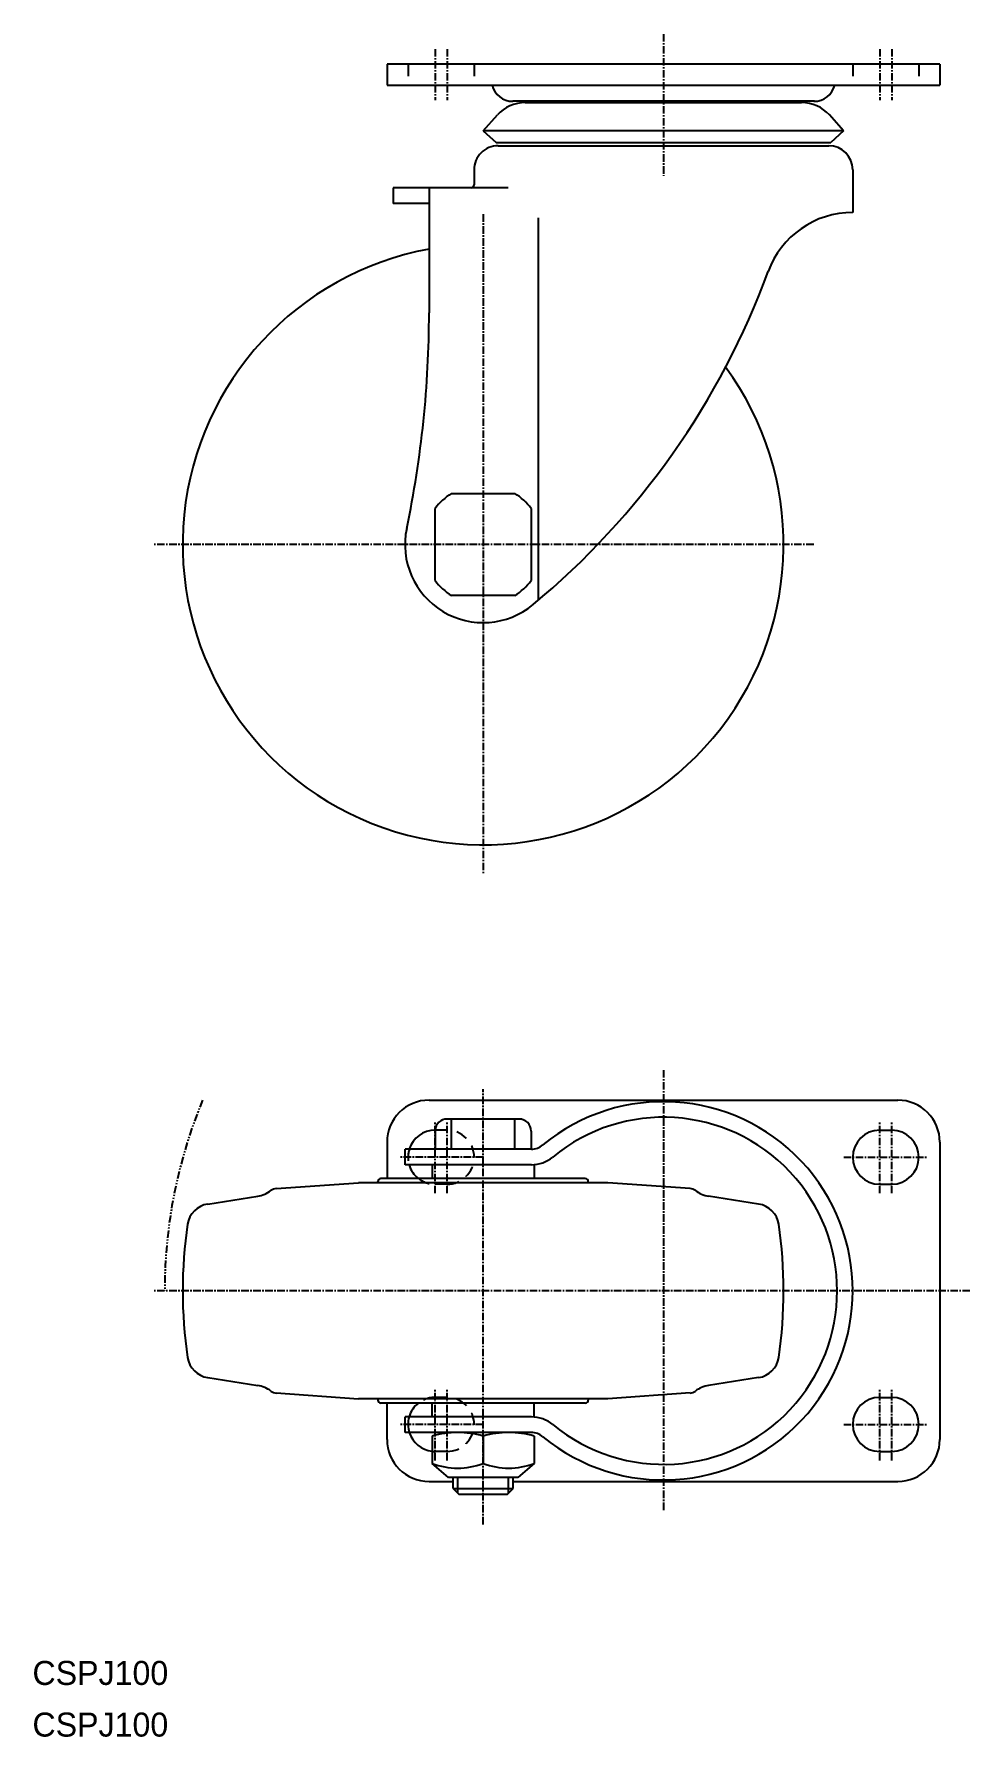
# Model space of a CAD drawing. Extents: x 0 to 156, y 0 to 283.
import ezdxf

# ---------------------------------------------------------------- set-up
doc = ezdxf.new("R2010")
doc.units = 0
for name, pattern in [('CENTER', [2, 1.25, -0.25, 0.25, -0.25]), ('DASHED', [3.5, 2, -1.5]), ('PHANTOM', [2.5, 1.25, -0.25, 0.25, -0.25, 0.25, -0.25])]:
    doc.linetypes.add(name, pattern=pattern)
doc.layers.get('0').update_dxf_attribs({"linetype": 'CONTINUOUS'})
doc.layers.add('CENTER', color=1, linetype='CENTER')

msp = doc.modelspace()

# ---------------------------------------------------------------- linework, layer by layer
at = {"color": 7, "linetype": 'CONTINUOUS'}
for p, q in [((151, 278.5), (59, 278.5)), ((59, 278.5), (59, 275)), ((151, 278.5), (151, 275)), ((59, 275), (151, 275)), ((130.11, 272.3), (79.96, 272.3)), ((75.01, 267.38), (77.38, 270.03)), ((82, 272.1), (128, 272.1)), ((134.99, 267.38), (132.62, 270.03)), ((75.01, 267.38), (77.17, 265.45)), ((134.99, 267.38), (75.01, 267.38)), ((134.99, 267.38), (132.83, 265.45)), ((77.17, 265.45), (132.83, 265.45)), ((77.5, 264.9), (132.5, 264.9)), ((73.5, 260.9), (73.5, 258.4)), ((136.5, 260.9), (136.5, 253.8)), ((60, 257.9), (60, 255.3)), ((79.14, 257.9), (60, 257.9)), ((66, 255.3), (60, 255.3)), ((66, 257.9), (66, 237.07)), ((84.14, 252.9), (84.14, 189.19)), ((69.73, 207), (80.27, 207)), ((67, 192.5), (67, 204.5)), ((83, 204.5), (83, 192.5)), ((80.27, 190), (69.73, 190)), ((66, 105.98), (144, 105.98)), ((81, 102.83), (69, 102.83)), ((69.73, 97.83), (69.73, 102.83)), ((80.27, 97.83), (80.27, 102.83)), ((67.01, 100.98), (67, 100.98)), ((67, 100.83), (67, 97.83)), ((83, 100.83), (83, 97.83)), ((141, 100.98), (143, 100.98)), ((59, 98.98), (59, 92.93)), ((62, 95.23), (62, 97.83)), ((83.03, 97.83), (62, 97.83)), ((151, 98.98), (151, 49.48)), ((83.03, 95.23), (62, 95.23)), ((66.5, 95.23), (66.5, 92.93)), ((83.5, 95.25), (83.5, 92.93)), ((40.58, 91.24), (54.24, 92.23)), ((95.76, 92.23), (54.24, 92.23)), ((57.5, 92.23), (57.5, 92.43)), ((92, 92.93), (58, 92.93)), ((92.5, 92.23), (92.5, 92.43)), ((109.42, 91.24), (95.76, 92.23)), ((141, 91.98), (143, 91.98)), ((29.16, 88.68), (37.49, 89.99)), ((120.84, 88.68), (112.51, 89.99)), ((29.16, 59.78), (37.49, 58.47)), ((120.84, 59.78), (112.51, 58.47)), ((40.58, 57.22), (54.24, 56.23)), ((109.42, 57.22), (95.76, 56.23)), ((95.76, 56.23), (54.24, 56.23)), ((57.5, 56.23), (57.5, 56.03)), ((92, 55.53), (58, 55.53)), ((59, 49.48), (59, 55.53)), ((66.5, 53.23), (66.5, 55.53)), ((83.5, 53.21), (83.5, 55.53)), ((92.5, 56.23), (92.5, 56.03)), ((141, 56.48), (143, 56.48)), ((62, 50.63), (62, 53.23)), ((83.03, 53.23), (62, 53.23)), ((83.03, 50.63), (62, 50.63)), ((66.5, 50.05), (66.5, 45.48)), ((75, 50.05), (75, 45.48)), ((83.5, 50.05), (83.5, 45.48)), ((69.25, 43.13), (66.5, 45.48)), ((83.5, 45.48), (80.75, 43.13)), ((141, 47.48), (143, 47.48)), ((80.75, 43.13), (69.25, 43.13)), ((70.01, 41.33), (70.01, 43.13)), ((80.01, 41.33), (80.01, 43.13)), ((66, 42.48), (70.01, 42.48)), ((70.01, 41.33), (71.01, 40.33)), ((70.01, 41.33), (80.01, 41.33)), ((79.01, 40.33), (71.01, 40.33)), ((79.01, 40.33), (80.01, 41.33)), ((80.01, 42.48), (144, 42.48))]:
    msp.add_line(p, q, dxfattribs=at)
at = {"color": 3, "linetype": 'DASHED'}
for p, q in [((62.5, 278.5), (62.5, 275)), ((73.5, 278.5), (73.5, 275)), ((136.5, 278.5), (136.5, 275)), ((147.5, 278.5), (147.5, 275)), ((69, 100.98), (67.01, 100.98)), ((69, 91.98), (67, 91.98)), ((69, 56.48), (67.01, 56.48)), ((69, 47.48), (67, 47.48))]:
    msp.add_line(p, q, dxfattribs=at)
at = {"color": 3, "linetype": 'CONTINUOUS'}
for p, q in [((70.81, 40.53), (70.81, 43.13)), ((79.19, 40.51), (79.19, 43.13))]:
    msp.add_line(p, q, dxfattribs=at)
at = {"color": 7, "linetype": 'CONTINUOUS'}
for centre, radius, start, end in [((79.96, 275.9), 3.6, 194.4775, 270), ((130.04, 275.9), 3.6, 270, 345.5225), ((82, 265.9), 6.2, 90, 138.2324), ((128, 265.9), 6.2, 41.7676, 90), ((77.5, 260.9), 4, 90, 180.0001), ((132.5, 260.9), 4, 0.0002, 90), ((73, 258.4), 0.5, 270, 0), ((136.5, 238.8), 15, 90, 159.9333), ((75, 198.5), 50, 100.3698, 36.1916), ((0.3, 288.55), 130, 309.6756, 339.9333), ((-109, 237.07), 175, 348.1597, 0), ((75, 198.5), 10, 121.7883, 143.1301), ((75, 198.5), 10, 36.8699, 58.2117), ((75, 198.5), 13, 168.1597, 309.6756), ((75, 198.5), 10, 216.8699, 238.2117), ((75, 198.5), 10, 301.7883, 323.1301), ((66, 98.98), 7, 90, 180), ((105, 74.23), 31.5, 230.4451, 129.5549), ((144, 98.98), 7, 0, 90), ((69, 100.83), 2, 90, 175.6988), ((81, 100.83), 2, 0, 90), ((105, 74.23), 28.9, 230.4451, 129.5549), ((67, 96.48), 4.5, 90, 162.5424), ((141, 96.48), 4.5, 90, 270), ((143, 96.48), 4.5, 270, 90), ((83.03, 100.83), 3, 270, 309.5549), ((83.03, 100.83), 5.6, 270, 309.5549), ((67, 96.48), 4.5, 196.1276, 232.0815), ((36.71, 94.93), 5, 278.962, 306.5502), ((40.7, 89.55), 1.7, 94.1305, 126.5502), ((58, 92.43), 0.5, 90, 180), ((92, 92.43), 0.5, 0, 90), ((109.3, 89.55), 1.7, 53.4498, 85.8695), ((113.29, 94.93), 5, 233.4498, 261.038), ((29.78, 84.73), 4, 98.9617, 171.4983), ((120.22, 84.73), 4, 8.5017, 81.0383), ((100, 74.23), 75, 171.4983, 188.5017), ((50, 74.23), 75, 351.4983, 8.5017), ((29.78, 63.73), 4, 188.5017, 261.0383), ((120.22, 63.73), 4, 278.9617, 351.4983), ((36.71, 53.53), 5, 53.4498, 81.038), ((40.7, 58.91), 1.7, 233.4498, 265.8695), ((109.3, 58.91), 1.7, 274.1305, 306.5502), ((113.29, 53.53), 5, 98.962, 126.5502), ((58, 56.03), 0.5, 180, 270), ((67, 51.98), 4.5, 127.9183, 163.8724), ((92, 56.03), 0.5, 270, 0), ((141, 51.98), 4.5, 90, 270), ((143, 51.98), 4.5, 270, 90), ((83.03, 47.63), 5.6, 50.4451, 90), ((66, 49.48), 7, 180, 270), ((67, 51.98), 4.5, 197.4576, 263.6206), ((70.75, 34.78), 15.85, 74.4429, 105.5571), ((79.25, 34.78), 15.85, 74.4429, 105.5571), ((83.03, 47.63), 3, 50.4451, 90), ((144, 49.48), 7, 270, 0), ((70.75, 56.99), 12.28, 249.7438, 290.2562), ((79.25, 56.99), 12.28, 249.7438, 290.2562)]:
    msp.add_arc(centre, radius, start, end, dxfattribs=at)
at = {"color": 3, "linetype": 'PHANTOM'}
msp.add_arc((105, 74.23), 83, 157.5095, 180, dxfattribs=at)
at = {"color": 3, "linetype": 'DASHED'}
for centre, start, end in [((69, 96.48), 270, 90), ((67, 96.48), 162.5424, 196.1276), ((67, 96.48), 232.0815, 270), ((67, 51.98), 90, 127.9183), ((69, 51.98), 270, 90), ((67, 51.98), 263.6206, 270)]:
    msp.add_arc(centre, 4.5, start, end, dxfattribs=at)
at = {"color": 3, "linetype": 'CONTINUOUS'}
msp.add_arc((67, 51.98), 4.5, 163.8724, 197.4576, dxfattribs=at)
at = {"layer": 'CENTER', "color": 1, "linetype": 'CENTER'}
for p, q in [((67, 281), (67, 272.5)), ((69, 281), (69, 272.5)), ((105, 283.5), (105, 259.9)), ((141, 281), (141, 272.5)), ((143, 281), (143, 272.5)), ((75, 253.5), (75, 143.5)), ((130, 198.5), (20, 198.5)), ((105, 110.98), (105, 37.48)), ((75, 35.33), (75, 107.82)), ((67, 90.48), (67, 102.48)), ((69, 90.48), (69, 102.48)), ((141, 90.48), (141, 102.48)), ((143, 90.48), (143, 102.48)), ((75, 96.48), (61, 96.48)), ((135, 96.48), (149, 96.48)), ((156, 74.23), (20, 74.23)), ((67, 45.98), (67, 57.98)), ((69, 45.98), (69, 57.98)), ((141, 45.98), (141, 57.98)), ((143, 45.98), (143, 57.98)), ((75, 51.98), (61, 51.98)), ((135, 51.98), (149, 51.98))]:
    msp.add_line(p, q, dxfattribs=at)

# ---------------------------------------------------------------- texts
at = {"color": 7, "linetype": 'CONTINUOUS'}
for p in [(0, 8.6), (0, 0)]:
    msp.add_text('CSPJ100', height=4, dxfattribs=at).set_placement(p)

doc.saveas('drawing.dxf')
